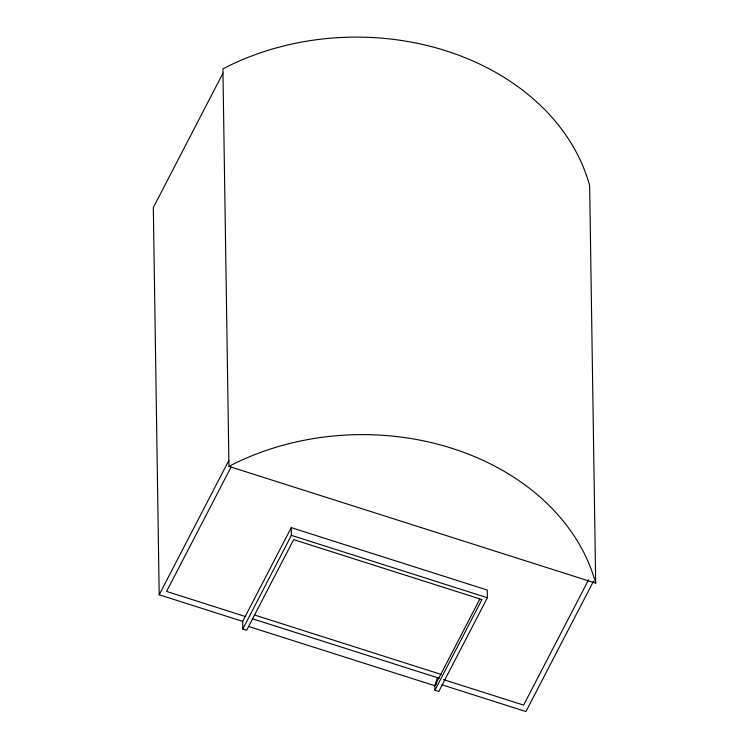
<?xml version="1.0" encoding="UTF-8"?>
<svg xmlns="http://www.w3.org/2000/svg" width="749" height="749" viewBox="0 0 749 749"><rect width="100%" height="100%" fill="white"/><g stroke="black" fill="none" stroke-linecap="round" stroke-linejoin="round"><path stroke-width="1.12" d="M434.944 690.232L481.944 599.565L293.636 539.617L246.646 630.274L242.788 629.048L242.676 621.37L291.249 527.652L487.262 590.062L487.374 597.739L438.802 691.458L434.944 690.232L434.879 685.756L437.369 677.648M222.977 73.168L153.32 207.557L159.2 594.79L242.676 621.37M159.2 594.79L228.857 460.401M231.02 467.123L166.578 591.438L245.213 616.474M242.788 629.048L291.37 535.338L291.249 527.652M248.799 626.52L434.879 685.756L479.734 599.228M588.602 579.763L523.617 705.118L443.445 679.586M593.451 581.299L525.929 711.55L441.994 684.829M434.879 685.756L436.461 684.043M228.951 466.384L595.68 583.143L589.65 185.621A240.476 189.853 -0.9 0 0 222.912 68.871L228.951 466.384A240.476 189.853 -0.9 0 1 595.68 583.143M291.37 535.338L487.374 597.739M254.407 614.966L441.217 674.446M252.46 618.786L439.288 678.266"/></g></svg>
